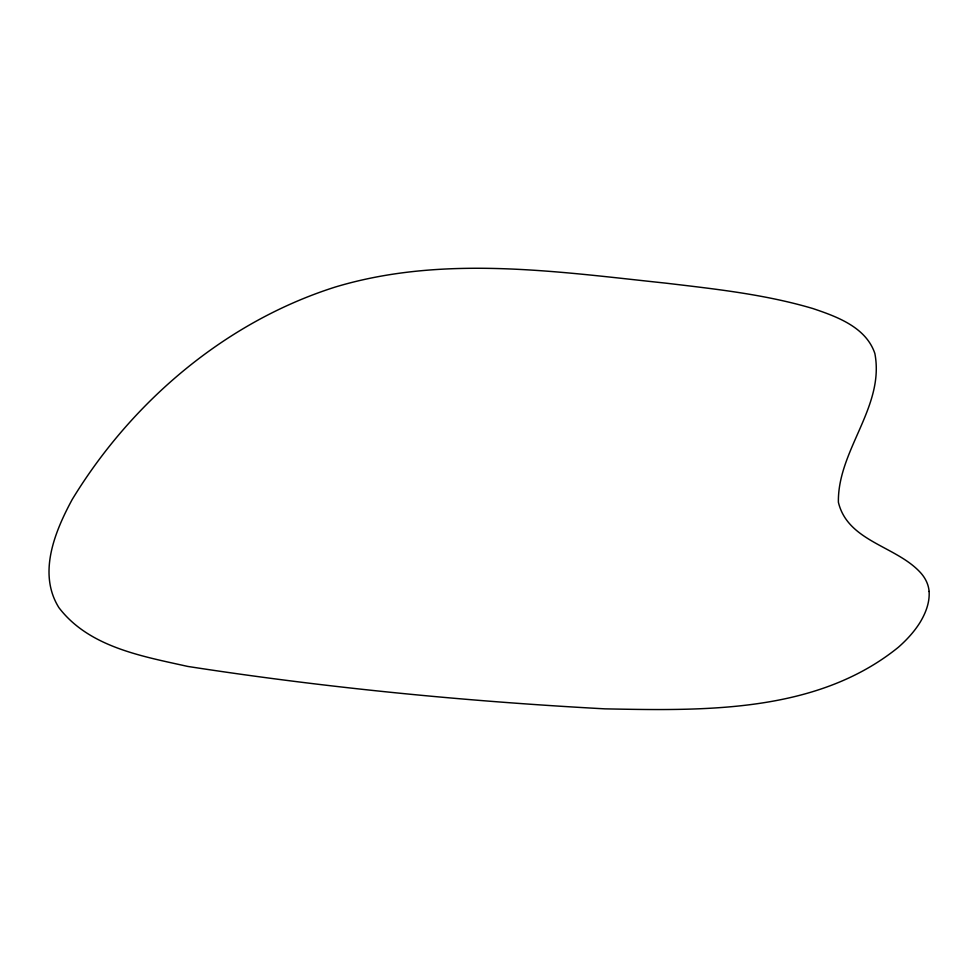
<?xml version="1.0" encoding="UTF-8"?>
<svg xmlns="http://www.w3.org/2000/svg" width="978" height="978" viewBox="0 0 978 978"><rect width="100%" height="100%" fill="white"/><g stroke="black" fill="none" stroke-linecap="round" stroke-linejoin="round"><path stroke-width="1.47" d="M929.1 591.458C929.846 602.485 925.677 613.108 920.066 622.399A195.062 94.573 -9.2 0 1 898.244 647.363C816.654 713.329 704.294 710.761 604.966 708.854C465.381 701.287 325.857 687.803 187.703 666.421C142.067 656.214 89.01 647.191 58.9 607.631C37.555 573.438 54.89 531.519 72.164 499.55C131.663 401.726 225.453 321.848 335.295 287.031C442.961 254.635 556.384 271.603 665.871 283.155C715.224 289.011 765.04 294.366 812.852 308.535C836.887 316.627 865.982 327.117 874.858 353.474C885.004 406.714 837.559 450.063 838.39 502.252C847.816 541.788 896.753 545.956 920.958 573.145A122.348 59.316 -9.2 0 1 929.1 591.458"/></g></svg>
